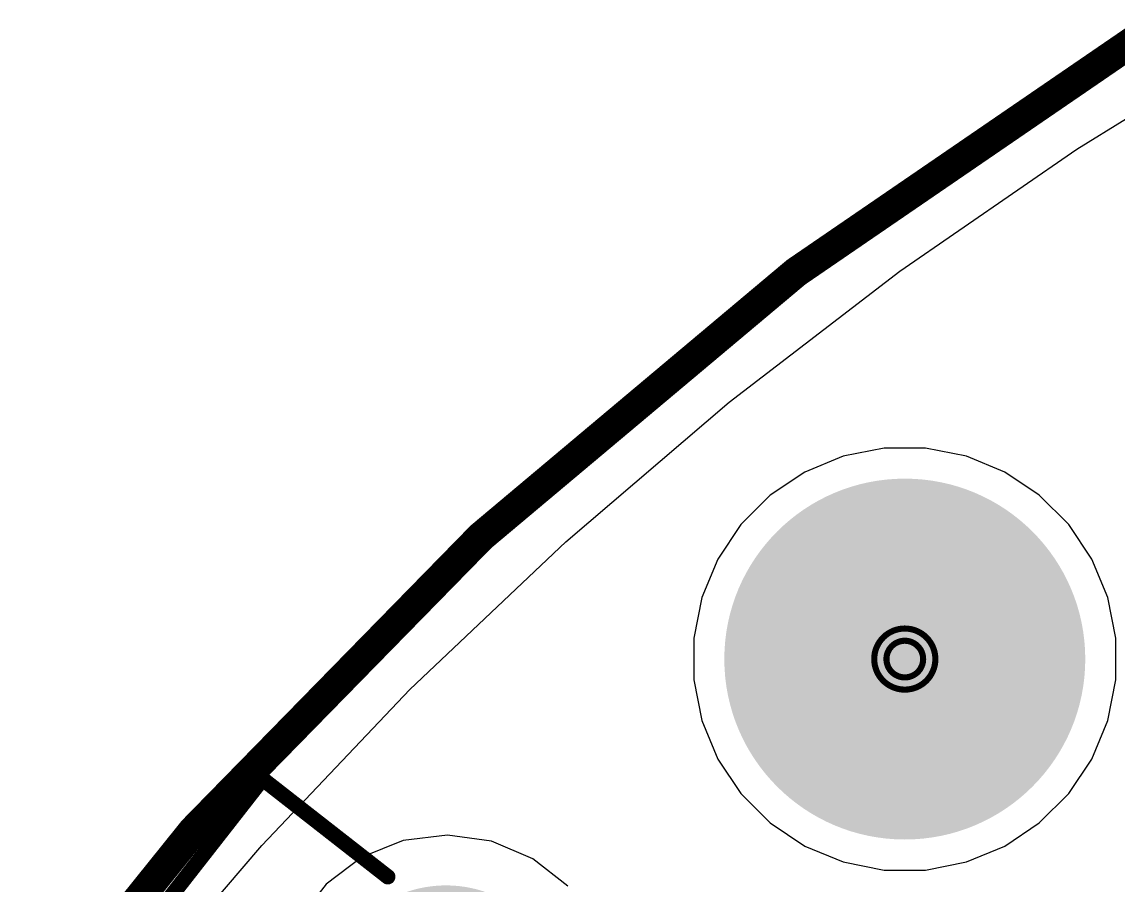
# Model space of a CAD drawing. Header units: inches. Extents: x -18 to 202, y -11 to 119.
# Drawn here: x -1.69 to 7.42, y 55.26 to 62.44 of the extents above; entities that cross this region are included whole.
import ezdxf

# ---------------------------------------------------------------- set-up
doc = ezdxf.new("R2010")
doc.units = ezdxf.units.IN
for name, color, linetype in [('Board Outline', 216, 'Continuous'), ('Bottom Layer', 5, 'Continuous'), ('Bottom Solder', 6, 'Continuous'), ('Drill Drawing', 1, 'Continuous'), ('Ground', 16, 'Continuous'), ('Multi-Layer', 9, 'Continuous'), ('Pad Holes', 156, 'Continuous'), ('Power', 76, 'Continuous'), ('Top Layer', 1, 'Continuous'), ('Top Overlay', 2, 'Continuous'), ('Top Solder', 216, 'Continuous')]:
    doc.layers.add(name, color=color, linetype=linetype)

# ---------------------------------------------------------------- blocks, each defined once
blk = doc.blocks.new('K2_1101DF_C4DW_01_7')
at = {"layer": 'Bottom Layer'}
h = blk.add_hatch(color=5, dxfattribs=at)
edge = h.paths.add_edge_path()
edge.add_arc((-2.5, 0), 0.9, 0, 360)
h = blk.add_hatch(color=5, dxfattribs=at)
edge = h.paths.add_edge_path()
edge.add_arc((2.5, 0), 0.9, 0, 360)
at = {"layer": 'Bottom Solder'}
h = blk.add_hatch(color=6, dxfattribs=at)
edge = h.paths.add_edge_path()
edge.add_arc((-2.5, 0), 1.0016, 0, 360)
h = blk.add_hatch(color=6, dxfattribs=at)
edge = h.paths.add_edge_path()
edge.add_arc((2.5, 0), 1.0016, 0, 360)
at = {"layer": 'Ground'}
h = blk.add_hatch(color=16, dxfattribs=at)
edge = h.paths.add_edge_path()
edge.add_arc((-2.5, 0), 0.9, 0, 360)
h = blk.add_hatch(color=16, dxfattribs=at)
edge = h.paths.add_edge_path()
edge.add_arc((2.5, 0), 0.9, 0, 360)
at = {"layer": 'Multi-Layer'}
h = blk.add_hatch(color=9, dxfattribs=at)
edge = h.paths.add_edge_path()
edge.add_arc((-2.5, 0), 0.9, 0, 360)
h = blk.add_hatch(color=9, dxfattribs=at)
edge = h.paths.add_edge_path()
edge.add_arc((2.5, 0), 0.9, 0, 360)
at = {"layer": 'Pad Holes'}
h = blk.add_hatch(color=7, dxfattribs=at)
edge = h.paths.add_edge_path()
edge.add_arc((-2.5, 0), 0.46, 0, 360)
h = blk.add_hatch(color=7, dxfattribs=at)
edge = h.paths.add_edge_path()
edge.add_arc((2.5, 0), 0.46, 0, 360)
at = {"layer": 'Power'}
h = blk.add_hatch(color=76, dxfattribs=at)
edge = h.paths.add_edge_path()
edge.add_arc((-2.5, 0), 0.9, 0, 360)
h = blk.add_hatch(color=76, dxfattribs=at)
edge = h.paths.add_edge_path()
edge.add_arc((2.5, 0), 0.9, 0, 360)
at = {"layer": 'Top Layer'}
h = blk.add_hatch(color=1, dxfattribs=at)
edge = h.paths.add_edge_path()
edge.add_arc((-2.5, 0), 0.9, 0, 360)
h = blk.add_hatch(color=1, dxfattribs=at)
edge = h.paths.add_edge_path()
edge.add_arc((2.5, 0), 0.9, 0, 360)
at = {"layer": 'Top Solder'}
h = blk.add_hatch(color=216, dxfattribs=at)
edge = h.paths.add_edge_path()
edge.add_arc((-2.5, 0), 1.0016, 0, 360)
h = blk.add_hatch(color=216, dxfattribs=at)
edge = h.paths.add_edge_path()
edge.add_arc((2.5, 0), 1.0016, 0, 360)
at = {"layer": 'Top Overlay'}
for points in [[(1.9558, 1.016, 0.127, 0.127, 0), (-1.9812, 1.016, 0.127, 0.127, 0)], [(-3.048, -2.3622, 0.127, 0.127, 0), (-3.048, -1.0414, 0.127, 0.127, 0)], [(3.048, -2.3622, 0.127, 0.127, 0), (3.048, -1.0414, 0.127, 0.127, 0)], [(3.048, -2.3622, 0.127, 0.127, 0), (-3.048, -2.3622, 0.127, 0.127, 0)]]:
    blk.add_lwpolyline(points, format="xyseb", dxfattribs=at)
for points in [[(-2.013, 1.016, 0.0635, 0.0635, 1), (-1.9495, 1.016, 0.0635, 0.0635, 1)], [(1.924, 1.016, 0.0635, 0.0635, 1), (1.9875, 1.016, 0.0635, 0.0635, 1)], [(-3.0798, -1.0414, 0.0635, 0.0635, 1), (-3.0162, -1.0414, 0.0635, 0.0635, 1)], [(3.0162, -1.0414, 0.0635, 0.0635, 1), (3.0798, -1.0414, 0.0635, 0.0635, 1)], [(-3.0797, -2.3622, 0.0635, 0.0635, 1), (-3.0162, -2.3622, 0.0635, 0.0635, 1)], [(-3.0797, -2.3622, 0.0635, 0.0635, 1), (-3.0162, -2.3622, 0.0635, 0.0635, 1)], [(3.0162, -2.3622, 0.0635, 0.0635, 1), (3.0798, -2.3622, 0.0635, 0.0635, 1)], [(3.0162, -2.3622, 0.0635, 0.0635, 1), (3.0798, -2.3622, 0.0635, 0.0635, 1)]]:
    blk.add_lwpolyline(points, format="xyseb", close=True, dxfattribs=at)

msp = doc.modelspace()

# ---------------------------------------------------------------- hatches: boundary and pattern name
at = {"layer": 'Bottom Solder'}
h = msp.add_hatch(color=6, dxfattribs=at)
edge = h.paths.add_edge_path()
edge.add_arc((5.6466, 57.1399), 0.1016, 0, 360)
at = {"layer": 'Pad Holes'}
h = msp.add_hatch(color=7, dxfattribs=at)
edge = h.paths.add_edge_path()
edge.add_arc((5.6466, 57.1399), 1.5, 0, 360)
at = {"layer": 'Top Solder'}
h = msp.add_hatch(color=216, dxfattribs=at)
edge = h.paths.add_edge_path()
edge.add_arc((5.6466, 57.1399), 0.1016, 0, 360)

# ---------------------------------------------------------------- linework, layer by layer
at = {"layer": 'Board Outline'}
msp.add_lwpolyline([(44.2299, 62.3099, 0.254, 0.254, -3.535496), (7.5647, 62.2891, 0.254, 0.254, 0)], format="xyseb", dxfattribs=at)
at = {"layer": 'Bottom Layer'}
for p, q in [((7.0755, 61.3797), (7.4886, 61.634)), ((5.6045, 60.3654), (7.0755, 61.3797)), ((4.188, 59.2763), (5.6045, 60.3654)), ((2.8299, 58.1153), (4.188, 59.2763)), ((5.4738, 58.8939), (5.135, 58.8265)), ((5.8193, 58.8939), (5.4738, 58.8939)), ((6.1582, 58.8265), (5.8193, 58.8939)), ((5.135, 58.8265), (4.8158, 58.6942)), ((6.4774, 58.6942), (6.1582, 58.8265)), ((4.8158, 58.6942), (4.5285, 58.5023)), ((6.7647, 58.5023), (6.4774, 58.6942)), ((4.5285, 58.5023), (4.2842, 58.258)), ((7.009, 58.258), (6.7647, 58.5023)), ((4.2842, 58.258), (4.0922, 57.9707)), ((7.201, 57.9707), (7.009, 58.258)), ((1.5336, 56.8856), (2.8299, 58.1153)), ((4.0922, 57.9707), (3.96, 57.6515)), ((7.3332, 57.6515), (7.201, 57.9707)), ((3.96, 57.6515), (3.8926, 57.3126)), ((7.4006, 57.3126), (7.3332, 57.6515)), ((3.8926, 57.3126), (3.8926, 56.9671)), ((7.4006, 56.9671), (7.4006, 57.3126)), ((3.8926, 56.9671), (3.96, 56.6282)), ((7.3332, 56.6282), (7.4006, 56.9671)), ((0.3028, 55.5903), (1.5336, 56.8856)), ((3.96, 56.6282), (4.0922, 56.309)), ((7.201, 56.309), (7.3332, 56.6282)), ((4.0922, 56.309), (4.2842, 56.0218)), ((7.009, 56.0218), (7.201, 56.309)), ((4.2842, 56.0218), (4.5285, 55.7774)), ((6.7647, 55.7774), (7.009, 56.0218)), ((4.5285, 55.7774), (4.8158, 55.5855)), ((6.4774, 55.5855), (6.7647, 55.7774)), ((1.8455, 55.6769), (1.4776, 55.6317)), ((2.2127, 55.6253), (1.8455, 55.6769)), ((-0.8593, 54.2331), (0.3028, 55.5903)), ((1.4776, 55.6317), (1.1338, 55.4929)), ((2.5539, 55.4805), (2.2127, 55.6253)), ((4.8158, 55.5855), (5.135, 55.4533)), ((6.1582, 55.4533), (6.4774, 55.5855)), ((1.1338, 55.4929), (0.8377, 55.2698)), ((2.8461, 55.2522), (2.5539, 55.4805)), ((5.135, 55.4533), (5.4738, 55.3859)), ((5.8193, 55.3859), (6.1582, 55.4533)), ((5.4738, 55.3859), (5.8193, 55.3859)), ((0.8377, 55.2698), (0.6095, 54.9776))]:
    msp.add_line(p, q, dxfattribs=at)
at = {"layer": 'Drill Drawing'}
for points in [[(5.9006, 57.1399, 0.0508, 0.0508, 1), (5.3926, 57.1399, 0.0508, 0.0508, 1)], [(5.799, 57.1399, 0.0508, 0.0508, 1), (5.4942, 57.1399, 0.0508, 0.0508, 1)], [(5.3799, 57.1399, 0.0254, 0.0254, 1), (5.4053, 57.1399, 0.0254, 0.0254, 1)], [(5.4815, 57.1399, 0.0254, 0.0254, 1), (5.5069, 57.1399, 0.0254, 0.0254, 1)], [(5.7863, 57.1399, 0.0254, 0.0254, 1), (5.8117, 57.1399, 0.0254, 0.0254, 1)], [(5.8879, 57.1399, 0.0254, 0.0254, 1), (5.9133, 57.1399, 0.0254, 0.0254, 1)]]:
    msp.add_lwpolyline(points, format="xyseb", close=True, dxfattribs=at)
at = {"layer": 'Ground'}
for p, q in [((7.0755, 61.3797), (7.4886, 61.634)), ((5.6045, 60.3654), (7.0755, 61.3797)), ((4.188, 59.2763), (5.6045, 60.3654)), ((2.8299, 58.1153), (4.188, 59.2763)), ((5.4738, 58.8939), (5.135, 58.8265)), ((5.8193, 58.8939), (5.4738, 58.8939)), ((6.1582, 58.8265), (5.8193, 58.8939)), ((5.135, 58.8265), (4.8158, 58.6942)), ((6.4774, 58.6942), (6.1582, 58.8265)), ((4.8158, 58.6942), (4.5285, 58.5023)), ((6.7647, 58.5023), (6.4774, 58.6942)), ((4.5285, 58.5023), (4.2842, 58.258)), ((7.009, 58.258), (6.7647, 58.5023)), ((4.2842, 58.258), (4.0922, 57.9707)), ((7.201, 57.9707), (7.009, 58.258)), ((1.5336, 56.8856), (2.8299, 58.1153)), ((4.0922, 57.9707), (3.96, 57.6515)), ((7.3332, 57.6515), (7.201, 57.9707)), ((3.96, 57.6515), (3.8926, 57.3126)), ((7.4006, 57.3126), (7.3332, 57.6515)), ((3.8926, 57.3126), (3.8926, 56.9671)), ((7.4006, 56.9671), (7.4006, 57.3126)), ((3.8926, 56.9671), (3.96, 56.6282)), ((7.3332, 56.6282), (7.4006, 56.9671)), ((0.3028, 55.5903), (1.5336, 56.8856)), ((3.96, 56.6282), (4.0922, 56.309)), ((7.201, 56.309), (7.3332, 56.6282)), ((4.0922, 56.309), (4.2842, 56.0218)), ((7.009, 56.0218), (7.201, 56.309)), ((4.2842, 56.0218), (4.5285, 55.7774)), ((6.7647, 55.7774), (7.009, 56.0218)), ((4.5285, 55.7774), (4.8158, 55.5855)), ((6.4774, 55.5855), (6.7647, 55.7774)), ((1.8455, 55.6769), (1.4776, 55.6317)), ((2.2127, 55.6253), (1.8455, 55.6769)), ((-0.8593, 54.2331), (0.3028, 55.5903)), ((1.4776, 55.6317), (1.1338, 55.4929)), ((2.5539, 55.4805), (2.2127, 55.6253)), ((4.8158, 55.5855), (5.135, 55.4533)), ((6.1582, 55.4533), (6.4774, 55.5855)), ((1.1338, 55.4929), (0.8377, 55.2698)), ((2.8461, 55.2522), (2.5539, 55.4805)), ((5.135, 55.4533), (5.4738, 55.3859)), ((5.8193, 55.3859), (6.1582, 55.4533)), ((5.4738, 55.3859), (5.8193, 55.3859)), ((0.8377, 55.2698), (0.6095, 54.9776))]:
    msp.add_line(p, q, dxfattribs=at)
at = {"layer": 'Power'}
for p, q in [((7.0755, 61.3797), (7.4886, 61.634)), ((5.6045, 60.3654), (7.0755, 61.3797)), ((4.188, 59.2763), (5.6045, 60.3654)), ((2.8299, 58.1153), (4.188, 59.2763)), ((5.4738, 58.8939), (5.135, 58.8265)), ((5.8193, 58.8939), (5.4738, 58.8939)), ((6.1582, 58.8265), (5.8193, 58.8939)), ((5.135, 58.8265), (4.8158, 58.6942)), ((6.4774, 58.6942), (6.1582, 58.8265)), ((4.8158, 58.6942), (4.5285, 58.5023)), ((6.7647, 58.5023), (6.4774, 58.6942)), ((4.5285, 58.5023), (4.2842, 58.258)), ((7.009, 58.258), (6.7647, 58.5023)), ((4.2842, 58.258), (4.0922, 57.9707)), ((7.201, 57.9707), (7.009, 58.258)), ((1.5336, 56.8856), (2.8299, 58.1153)), ((4.0922, 57.9707), (3.96, 57.6515)), ((7.3332, 57.6515), (7.201, 57.9707)), ((3.96, 57.6515), (3.8926, 57.3126)), ((7.4006, 57.3126), (7.3332, 57.6515)), ((3.8926, 57.3126), (3.8926, 56.9671)), ((7.4006, 56.9671), (7.4006, 57.3126)), ((3.8926, 56.9671), (3.96, 56.6282)), ((7.3332, 56.6282), (7.4006, 56.9671)), ((0.3028, 55.5903), (1.5336, 56.8856)), ((3.96, 56.6282), (4.0922, 56.309)), ((7.201, 56.309), (7.3332, 56.6282)), ((4.0922, 56.309), (4.2842, 56.0218)), ((7.009, 56.0218), (7.201, 56.309)), ((4.2842, 56.0218), (4.5285, 55.7774)), ((6.7647, 55.7774), (7.009, 56.0218)), ((4.5285, 55.7774), (4.8158, 55.5855)), ((6.4774, 55.5855), (6.7647, 55.7774)), ((1.8455, 55.6769), (1.4776, 55.6317)), ((2.2127, 55.6253), (1.8455, 55.6769)), ((-0.8593, 54.2331), (0.3028, 55.5903)), ((1.4776, 55.6317), (1.1338, 55.4929)), ((2.5539, 55.4805), (2.2127, 55.6253)), ((4.8158, 55.5855), (5.135, 55.4533)), ((6.1582, 55.4533), (6.4774, 55.5855)), ((1.1338, 55.4929), (0.8377, 55.2698)), ((2.8461, 55.2522), (2.5539, 55.4805)), ((5.135, 55.4533), (5.4738, 55.3859)), ((5.8193, 55.3859), (6.1582, 55.4533)), ((5.4738, 55.3859), (5.8193, 55.3859)), ((0.8377, 55.2698), (0.6095, 54.9776))]:
    msp.add_line(p, q, dxfattribs=at)
at = {"layer": 'Top Layer'}
for p, q in [((7.0755, 61.3797), (7.4886, 61.634)), ((5.6045, 60.3654), (7.0755, 61.3797)), ((4.188, 59.2763), (5.6045, 60.3654)), ((2.8299, 58.1153), (4.188, 59.2763)), ((5.4738, 58.8939), (5.135, 58.8265)), ((5.8193, 58.8939), (5.4738, 58.8939)), ((6.1582, 58.8265), (5.8193, 58.8939)), ((5.135, 58.8265), (4.8158, 58.6942)), ((6.4774, 58.6942), (6.1582, 58.8265)), ((4.8158, 58.6942), (4.5285, 58.5023)), ((6.7647, 58.5023), (6.4774, 58.6942)), ((4.5285, 58.5023), (4.2842, 58.258)), ((7.009, 58.258), (6.7647, 58.5023)), ((4.2842, 58.258), (4.0922, 57.9707)), ((7.201, 57.9707), (7.009, 58.258)), ((1.5336, 56.8856), (2.8299, 58.1153)), ((4.0922, 57.9707), (3.96, 57.6515)), ((7.3332, 57.6515), (7.201, 57.9707)), ((3.96, 57.6515), (3.8926, 57.3126)), ((7.4006, 57.3126), (7.3332, 57.6515)), ((3.8926, 57.3126), (3.8926, 56.9671)), ((7.4006, 56.9671), (7.4006, 57.3126)), ((3.8926, 56.9671), (3.96, 56.6282)), ((7.3332, 56.6282), (7.4006, 56.9671)), ((0.3028, 55.5903), (1.5336, 56.8856)), ((3.96, 56.6282), (4.0922, 56.309)), ((7.201, 56.309), (7.3332, 56.6282)), ((4.0922, 56.309), (4.2842, 56.0218)), ((7.009, 56.0218), (7.201, 56.309)), ((4.2842, 56.0218), (4.5285, 55.7774)), ((6.7647, 55.7774), (7.009, 56.0218)), ((4.5285, 55.7774), (4.8158, 55.5855)), ((6.4774, 55.5855), (6.7647, 55.7774)), ((1.8455, 55.6769), (1.4776, 55.6317)), ((2.2127, 55.6253), (1.8455, 55.6769)), ((-0.8593, 54.2331), (0.3028, 55.5903)), ((1.4776, 55.6317), (1.1338, 55.4929)), ((2.5539, 55.4805), (2.2127, 55.6253)), ((4.8158, 55.5855), (5.135, 55.4533)), ((6.1582, 55.4533), (6.4774, 55.5855)), ((1.1338, 55.4929), (0.8377, 55.2698)), ((2.8461, 55.2522), (2.5539, 55.4805)), ((5.135, 55.4533), (5.4738, 55.3859)), ((5.8193, 55.3859), (6.1582, 55.4533)), ((5.4738, 55.3859), (5.8193, 55.3859)), ((0.8377, 55.2698), (0.6095, 54.9776))]:
    msp.add_line(p, q, dxfattribs=at)

# ---------------------------------------------------------------- block references
at = {"rotation": 232}
msp.add_blockref('K2_1101DF_C4DW_01_7', (0.294, 52.2868), dxfattribs=at)

doc.saveas('drawing.dxf')
